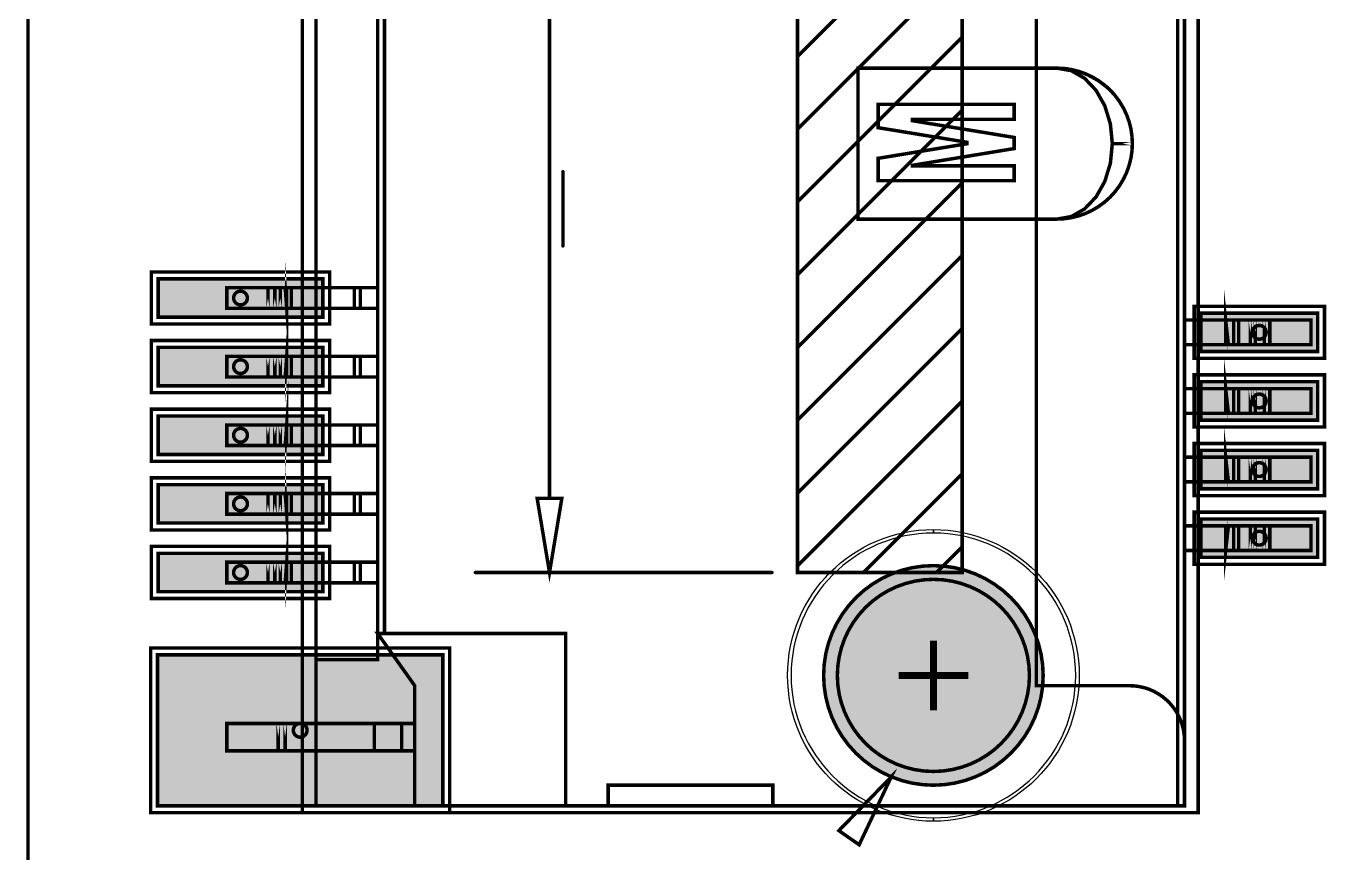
# Model space of a CAD drawing. Extents: x -3.1 to 96.3, y 0 to 53.4.
# Drawn here: x 8.69 to 18.24, y 11.71 to 17.73 of the extents above; entities that cross this region are included whole.
import ezdxf

# ---------------------------------------------------------------- set-up
doc = ezdxf.new("R2010")
doc.units = 0
doc.header["$MEASUREMENT"] = 0
doc.linetypes.add('KEEPOUT_10010100$0', pattern=[2, 1, 1])
doc.layers.get('0').update_dxf_attribs({"linetype": 'CONTINUOUS'})
for name, color, linetype in [('DRIL_PLTE_THRU_01', 3, 'CONTINUOUS'), ('DRIL_PLTE_THRU_02', 146, 'CONTINUOUS'), ('DRIL_PLTE_THRU_03', 176, 'CONTINUOUS'), ('DRIL_PLTE_THRU_04', 56, 'CONTINUOUS'), ('DRIL_PLTE_THRU_05', 176, 'CONTINUOUS'), ('DRIL_PLTE_THRU_06', 1, 'CONTINUOUS'), ('DRIL_PLTE_THRU_07', 34, 'CONTINUOUS'), ('DRIL_PLTE_THRU_08', 176, 'CONTINUOUS'), ('DRIL_SYMBOL', 43, 'CONTINUOUS'), ('KEEPOUT_00', 112, 'CONTINUOUS'), ('PADS_BOT', 5, 'CONTINUOUS'), ('PADS_INNER', 106, 'CONTINUOUS'), ('PADS_TOP', 106, 'CONTINUOUS'), ('PART_BOT_2DLINE_20', 222, 'CONTINUOUS')]:
    doc.layers.add(name, color=color, linetype=linetype)

# ---------------------------------------------------------------- blocks, each defined once
blk = doc.blocks.new('SMOOTH_0$0254')
at = {"const_width": 0.0127}
blk.add_lwpolyline([(-0.00635, 0, 1), (0.00635, 0, 1)], format="xyb", close=True, dxfattribs=at)
blk = doc.blocks.new('PART_BODY_BOT_17')
at = {"layer": 'KEEPOUT_00', "linetype": 'KEEPOUT_10010100$0'}
for points in [[(11.0373, -1.5), (11.0627, -1.5, 1), (8.9373, -1.5), (8.9627, -1.5, -1)], [(11.0373, -1.5), (11.0627, -1.5, 1), (8.9373, -1.5), (8.9627, -1.5, -1)], [(8.9627, -1.5), (8.9373, -1.5, 1), (11.0627, -1.5), (11.0373, -1.5, -1)], [(8.9627, -1.5), (8.9373, -1.5, 1), (11.0627, -1.5), (11.0373, -1.5, -1)]]:
    blk.add_lwpolyline(points, format="xyb", close=True, dxfattribs=at)
at = {"layer": 'PART_BOT_2DLINE_20', "const_width": 0.0254}
for points in [[(7.44, 4.2), (7.06, 4.2), (7.06, 2.9), (7.44, 2.9)], [(7.94, 4.2), (7.56, 4.2), (7.56, 2.9), (7.94, 2.9)], [(8.44, 4.2), (8.06, 4.2), (8.06, 2.9), (8.44, 2.9)], [(8.94, 4.2), (8.56, 4.2), (8.56, 2.9), (8.94, 2.9)], [(9.44, 4.2), (9.06, 4.2), (9.06, 2.9), (9.44, 2.9)], [(11, 4.205), (9.8, 4.205), (9.8, 2.025), (11, 2.025)], [(7.39, 4.15), (7.11, 4.15), (7.11, 2.95), (7.39, 2.95)], [(7.61, 4.15), (7.61, 2.95), (7.89, 2.95), (7.89, 4.15)], [(8.11, 4.15), (8.11, 2.95), (8.39, 2.95), (8.39, 4.15)], [(8.61, 4.15), (8.61, 2.95), (8.89, 2.95), (8.89, 4.15)], [(9.11, 4.15), (9.11, 2.95), (9.39, 2.95), (9.39, 4.15)], [(10.95, 4.155), (9.85, 4.155), (9.85, 2.075), (10.95, 2.075)], [(-11, 3.1), (-11, -3.43), (11, -3.43), (11, 3.1), (-11, 3.1), (-11, -3.43), (11, -3.43), (11, 3.1)], [(10.95, -3.33), (-10.95, -3.33), (-10.95, 3), (10.95, 3), (10.95, -3.33), (-10.95, -3.33), (-10.95, 3), (10.95, 3)], [(9.25, 1.298), (8.71, 1.208), (8.71, 1.388)], [(9.25, -1.71), (-9.25, -1.71), (-9.25, -0.51), (9.25, -0.51)], [(11.234, -0.959), (10.739, -1.193), (11.131, -0.811)], [(5.982, -2.79), (6.125, -2.804), (6.268, -2.79), (6.401, -2.749), (6.514, -2.685), (6.601, -2.602), (6.657, -2.504), (6.675, -2.4), (6.675, -0.95), (5.575, -0.95), (5.575, -2.4), (5.593, -2.504), (5.649, -2.602), (5.736, -2.685), (5.849, -2.749)], [(5.736, -2.685), (5.849, -2.749), (5.982, -2.79), (6.125, -2.804), (6.268, -2.79), (6.401, -2.749), (6.514, -2.685), (6.601, -2.602), (6.657, -2.504), (6.675, -2.4), (6.675, -0.95), (5.575, -0.95), (5.575, -2.4), (5.593, -2.504), (5.649, -2.602)], [(6.283, -1.347), (6.161, -2.089), (6.08, -2.089), (5.958, -1.347), (5.948, -1.347), (5.948, -2.089), (5.839, -2.089), (5.839, -1.098), (6.009, -1.098), (6.115, -1.744), (6.126, -1.744), (6.232, -1.098), (6.395, -1.098), (6.395, -2.089), (6.287, -2.089), (6.287, -1.347)], [(5.958, -1.347), (6.08, -2.089), (6.161, -2.089), (6.283, -1.347), (6.287, -1.347), (6.287, -2.089), (6.395, -2.089), (6.395, -1.098), (6.232, -1.098), (6.126, -1.744), (6.115, -1.744), (6.009, -1.098), (5.839, -1.098), (5.839, -2.089), (5.948, -2.089), (5.948, -1.347)], [(5.716, -2.768), (5.756, -2.808), (5.716, -2.768), (5.664, -2.699), (5.624, -2.626), (5.596, -2.55), (5.58, -2.475), (5.575, -2.401), (5.58, -2.475), (5.596, -2.55), (5.624, -2.626), (5.664, -2.699)], [(7.59, -3.952), (7.41, -3.952), (7.41, -3.33), (7.41, -4.252), (7.59, -4.252), (7.59, -3.33)], [(7.69, -3.4), (7.31, -3.4), (7.31, -4.35), (7.69, -4.35)], [(7.64, -4.3), (7.36, -4.3), (7.36, -3.45), (7.64, -3.45)], [(8.19, -3.4), (7.81, -3.4), (7.81, -4.35), (8.19, -4.35)], [(7.86, -3.45), (7.86, -4.3), (8.14, -4.3), (8.14, -3.45)], [(8.69, -3.4), (8.31, -3.4), (8.31, -4.35), (8.69, -4.35)], [(8.36, -3.45), (8.36, -4.3), (8.64, -4.3), (8.64, -3.45)], [(9.19, -3.4), (8.81, -3.4), (8.81, -4.35), (9.19, -4.35)], [(9.14, -3.45), (8.86, -3.45), (8.86, -4.3), (9.14, -4.3)]]:
    blk.add_lwpolyline(points, close=True, dxfattribs=at)
for points in [[(-9.175, 3), (-9.175, 3.65), (-9.325, 3.65), (-9.325, 3), (-10.35, 3), (-10.35, 3.65), (-10.55, 3.65), (-10.55, 3), (-10.95, 3), (-10.95, -3.33), (10.95, -3.33), (10.95, 3), (10.55, 3), (10.55, 3.65), (10.35, 3.65), (10.35, 3), (9.325, 3), (9.325, 3.65), (9.175, 3.65), (9.175, 3), (8.825, 3), (8.825, 3.65), (8.675, 3.65), (8.675, 3)], [(7.325, 2.55), (7.325, 3.65), (7.175, 3.65), (7.175, 3), (4.825, 3), (4.825, 3.65), (4.675, 3.65), (4.675, 3), (4.325, 3), (4.325, 3.65), (4.175, 3.65), (4.175, 3)], [(7.825, 2.55), (7.825, 3.65), (7.675, 3.65), (7.675, 3), (7.325, 3), (7.325, 3.65), (7.175, 3.65), (7.175, 3)], [(7.175, 2.55), (7.175, 3.65), (7.325, 3.65), (7.325, 3)], [(8.325, 3), (8.325, 3.65), (8.175, 3.65), (8.175, 3), (7.825, 3), (7.825, 3.65), (7.675, 3.65), (7.675, 3)], [(7.675, 2.55), (7.675, 3.65), (7.825, 3.65), (7.825, 3)], [(8.825, 2.55), (8.825, 3.65), (8.675, 3.65), (8.675, 3), (8.325, 3), (8.325, 3.65), (8.175, 3.65), (8.175, 2.55)], [(8.325, 2.55), (8.325, 3.65), (8.175, 3.65), (8.175, 3)], [(8.675, 2.55), (8.675, 3.65), (8.825, 3.65), (8.825, 3)], [(9.325, 2.55), (9.325, 3.65), (9.175, 3.65), (9.175, 2.55)], [(9.325, 3), (9.325, 3.65), (9.175, 3.65), (9.175, 3)], [(10.55, 3), (10.55, 3.65), (10.35, 3.65), (10.35, 3)], [(10.35, 2.28), (10.35, 3.65), (10.55, 3.65), (10.55, 2.28)], [(7.325, 3.35), (7.175, 3.35), (7.325, 3.35)], [(7.675, 3.35), (7.825, 3.35), (7.675, 3.35)], [(8.175, 3.35), (8.325, 3.35), (8.175, 3.35)], [(8.825, 3.35), (8.675, 3.35), (8.825, 3.35)], [(9.175, 3.35), (9.325, 3.35), (9.175, 3.35)], [(7.325, 3.3), (7.175, 3.3), (7.325, 3.3)], [(7.325, 3.26), (7.175, 3.26), (7.325, 3.26)], [(7.675, 3.3), (7.825, 3.3), (7.675, 3.3)], [(7.675, 3.26), (7.825, 3.26), (7.675, 3.26)], [(8.175, 3.3), (8.325, 3.3), (8.175, 3.3)], [(8.175, 3.26), (8.325, 3.26), (8.175, 3.26)], [(8.825, 3.3), (8.675, 3.3), (8.825, 3.3)], [(8.825, 3.26), (8.675, 3.26), (8.825, 3.26)], [(9.175, 3.3), (9.325, 3.3), (9.175, 3.3)], [(9.175, 3.26), (9.325, 3.26), (9.175, 3.26)], [(10.35, 3.275), (10.55, 3.275), (10.35, 3.275)], [(7.175, 3.224), (7.325, 3.213), (7.175, 3.213), (7.325, 3.213)], [(7.325, 3.179), (7.175, 3.179)], [(7.825, 3.224), (7.675, 3.213), (7.825, 3.213), (7.675, 3.213)], [(7.825, 3.179), (7.675, 3.179)], [(8.325, 3.224), (8.175, 3.213), (8.325, 3.213), (8.175, 3.213)], [(8.325, 3.179), (8.175, 3.179)], [(8.675, 3.224), (8.825, 3.213), (8.675, 3.213), (8.825, 3.213)], [(8.825, 3.179), (8.675, 3.179)], [(9.325, 3.224), (9.175, 3.213), (9.325, 3.213), (9.175, 3.213)], [(9.325, 3.179), (9.175, 3.179)], [(10.35, 3.225), (10.55, 3.225), (10.35, 3.225)], [(-9.885, 3), (-9.885, 2.55), (9.885, 2.55), (9.885, 3)], [(7.325, 2.721), (7.175, 2.721)], [(7.325, 2.676), (7.175, 2.676)], [(7.825, 2.721), (7.675, 2.721)], [(7.825, 2.676), (7.675, 2.676)], [(8.325, 2.721), (8.175, 2.721)], [(8.325, 2.676), (8.175, 2.676)], [(8.825, 2.721), (8.675, 2.721)], [(8.825, 2.676), (8.675, 2.676)], [(9.325, 2.721), (9.175, 2.721)], [(9.325, 2.676), (9.175, 2.676)], [(10.55, 2.575), (10.35, 2.575)], [(9.695, 2.5), (-9.695, 2.5)], [(10.95, 2.28), (10.075, 2.28), (9.695, 2.55), (9.695, 1.18), (10.95, 1.18)], [(10.55, 2.375), (10.35, 2.375)], [(9.25, 1.838), (9.25, -0.323)], [(8.71, 1.298), (1.215, 1.298)], [(6.87, 1.2), (6.33, 1.2)], [(10.95, 0.87), (10.8, 0.87), (10.8, -0.33), (10.95, -0.33)], [(5.489, -0.51), (4.289, -1.71)], [(6.019, -0.51), (4.819, -1.71)], [(6.549, -0.51), (5.349, -1.71)], [(7.08, -0.51), (5.88, -1.71)], [(7.61, -0.51), (6.41, -1.71)], [(8.14, -0.51), (6.94, -1.71)], [(8.671, -0.51), (7.471, -1.71)], [(9.201, -0.51), (8.001, -1.71)], [(9.25, -0.991), (8.531, -1.71)], [(9.25, -1.522), (9.062, -1.71)], [(6.125, -2.95), (6.125, -2.804), (6.125, -2.95)], [(10.95, -3.28), (-10.95, -3.28)], [(7.59, -3.33), (7.59, -4.252), (7.41, -4.252), (7.41, -3.33)], [(8.09, -3.33), (8.09, -3.952), (7.91, -3.952), (7.91, -3.33), (7.91, -4.252), (8.09, -4.252), (8.09, -3.33), (8.09, -4.252), (7.91, -4.252), (7.91, -3.33)], [(8.59, -3.33), (8.59, -4.252), (8.41, -4.252), (8.41, -3.33), (8.41, -4.252), (8.59, -4.252), (8.59, -3.33), (8.59, -3.952), (8.41, -3.952), (8.41, -3.33)], [(9.09, -3.33), (9.09, -4.252), (8.91, -4.252), (8.91, -3.33), (8.91, -4.252), (9.09, -4.252), (9.09, -3.33), (9.09, -3.952), (8.91, -3.952), (8.91, -3.33)], [(7.59, -3.65), (7.41, -3.63), (7.59, -3.63), (7.41, -3.63)], [(8.09, -3.65), (7.91, -3.63), (8.09, -3.63), (7.91, -3.63)], [(8.59, -3.65), (8.41, -3.63), (8.59, -3.63), (8.41, -3.63)], [(8.91, -3.65), (9.09, -3.63), (8.91, -3.63), (9.09, -3.63)], [(7.59, -3.689), (7.41, -3.689)], [(7.59, -3.725), (7.41, -3.725)], [(8.09, -3.689), (7.91, -3.689)], [(8.09, -3.725), (7.91, -3.725)], [(8.59, -3.689), (8.41, -3.689)], [(8.59, -3.725), (8.41, -3.725)], [(9.09, -3.689), (8.91, -3.689)], [(9.09, -3.725), (8.91, -3.725)], [(7.41, -3.81), (7.59, -3.81), (7.41, -3.81)], [(7.91, -3.81), (8.09, -3.81), (7.91, -3.81)], [(8.41, -3.81), (8.59, -3.81), (8.41, -3.81)], [(9.09, -3.81), (8.91, -3.81), (9.09, -3.81)], [(7.41, -3.846), (7.59, -3.846), (7.41, -3.846)], [(7.41, -3.912), (7.59, -3.912), (7.41, -3.912)], [(7.91, -3.846), (8.09, -3.846), (7.91, -3.846)], [(7.91, -3.912), (8.09, -3.912), (7.91, -3.912)], [(8.41, -3.846), (8.59, -3.846), (8.41, -3.846)], [(8.41, -3.912), (8.59, -3.912), (8.41, -3.912)], [(9.09, -3.846), (8.91, -3.846), (9.09, -3.846)], [(9.09, -3.912), (8.91, -3.912), (9.09, -3.912)]]:
    blk.add_lwpolyline(points, dxfattribs=at)
for points in [[(7.2, 3.55, -1), (7.3, 3.55, -1), (7.2, 3.55)], [(7.7, 3.55, -1), (7.8, 3.55, -1), (7.7, 3.55)], [(8.2, 3.55, -1), (8.3, 3.55, -1), (8.2, 3.55)], [(8.7, 3.55, -1), (8.8, 3.55, -1), (8.7, 3.55)], [(9.2, 3.55, -1), (9.3, 3.55, -1), (9.2, 3.55)], [(10.35, 3.115, -1), (10.45, 3.115, -1), (10.35, 3.115)], [(10.8, -1.5, 1), (9.2, -1.5, 1), (10.8, -1.5)], [(10.7, -1.5, -1), (9.3, -1.5, -1), (10.7, -1.5)], [(6.675, -2.4, -1), (5.575, -2.4, 1), (6.675, -2.4)], [(10.475, -3.33, -0.414214), (10.075, -2.93, 0.414214), (10.475, -3.33)], [(7.45, -3.875, -1), (7.55, -3.875, -1), (7.45, -3.875)], [(8.05, -3.875, 1), (7.95, -3.875, 1), (8.05, -3.875)], [(8.45, -3.875, -1), (8.55, -3.875, -1), (8.45, -3.875)], [(8.95, -3.875, -1), (9.05, -3.875, -1), (8.95, -3.875)]]:
    blk.add_lwpolyline(points, format="xyb", dxfattribs=at)
blk.add_lwpolyline([(-10.475, -3.33, 0.414214), (-10.075, -2.93), (-10.075, -2.25), (10.075, -2.25), (10.075, -2.93), (10.075, -2.25), (-10.075, -2.25), (-10.075, -2.93, -0.414214)], format="xyb", close=True, dxfattribs=at)
at = {"layer": 'PART_BOT_2DLINE_20'}
for p in [(7.06, 4.2), (7.44, 4.2), (7.56, 4.2), (7.94, 4.2), (8.06, 4.2), (8.44, 4.2), (8.56, 4.2), (8.94, 4.2), (9.06, 4.2), (9.44, 4.2), (9.8, 4.205), (11, 4.205), (7.11, 4.15), (7.39, 4.15), (7.61, 4.15), (7.89, 4.15), (8.11, 4.15), (8.39, 4.15), (8.61, 4.15), (8.89, 4.15), (9.11, 4.15), (9.39, 4.15), (9.85, 4.155), (10.95, 4.155), (7.175, 3.65), (7.175, 3.65), (7.175, 3.65), (7.325, 3.65), (7.325, 3.65), (7.325, 3.65), (7.675, 3.65), (7.675, 3.65), (7.675, 3.65), (7.825, 3.65), (7.825, 3.65), (7.825, 3.65), (8.175, 3.65), (8.175, 3.65), (8.175, 3.65), (8.325, 3.65), (8.325, 3.65), (8.325, 3.65), (8.675, 3.65), (8.675, 3.65), (8.675, 3.65), (8.825, 3.65), (8.825, 3.65), (8.825, 3.65), (9.175, 3.65), (9.175, 3.65), (9.175, 3.65), (9.325, 3.65), (9.325, 3.65), (9.325, 3.65), (10.35, 3.65), (10.35, 3.65), (10.35, 3.65), (10.55, 3.65), (10.55, 3.65), (10.55, 3.65), (7.2, 3.55), (7.3, 3.55), (7.7, 3.55), (7.8, 3.55), (8.2, 3.55), (8.3, 3.55), (8.7, 3.55), (8.8, 3.55), (9.2, 3.55), (9.3, 3.55), (7.175, 3.35), (7.325, 3.35), (7.325, 3.35), (7.675, 3.35), (7.675, 3.35), (7.825, 3.35), (8.175, 3.35), (8.175, 3.35), (8.325, 3.35), (8.675, 3.35), (8.825, 3.35), (8.825, 3.35), (9.175, 3.35), (9.175, 3.35), (9.325, 3.35), (7.175, 3.3), (7.175, 3.26), (7.325, 3.3), (7.325, 3.3), (7.325, 3.26), (7.325, 3.26), (7.675, 3.3), (7.675, 3.3), (7.675, 3.26), (7.675, 3.26), (7.825, 3.3), (7.825, 3.26), (8.175, 3.3), (8.175, 3.3), (8.175, 3.26), (8.175, 3.26), (8.325, 3.3), (8.325, 3.26), (8.675, 3.3), (8.675, 3.26), (8.825, 3.3), (8.825, 3.3), (8.825, 3.26), (8.825, 3.26), (9.175, 3.3), (9.175, 3.3), (9.175, 3.26), (9.175, 3.26), (9.325, 3.3), (9.325, 3.26), (10.35, 3.275), (10.35, 3.275), (10.55, 3.275), (7.175, 3.224), (7.175, 3.213), (7.175, 3.179), (7.325, 3.213), (7.325, 3.213), (7.325, 3.179), (7.675, 3.213), (7.675, 3.213), (7.675, 3.179), (7.825, 3.224), (7.825, 3.213), (7.825, 3.179), (8.175, 3.213), (8.175, 3.213), (8.175, 3.179), (8.325, 3.224), (8.325, 3.213), (8.325, 3.179), (8.675, 3.224), (8.675, 3.213), (8.675, 3.179), (8.825, 3.213), (8.825, 3.213), (8.825, 3.179), (9.175, 3.213), (9.175, 3.213), (9.175, 3.179), (9.325, 3.224), (9.325, 3.213), (9.325, 3.179), (10.35, 3.225), (10.35, 3.225), (10.55, 3.225), (10.35, 3.115), (10.45, 3.115), (11, 3.1), (11, 3.1), (7.11, 2.95), (7.175, 3), (7.175, 3), (7.325, 3), (7.325, 3), (7.39, 2.95), (7.61, 2.95), (7.675, 3), (7.675, 3), (7.825, 3), (7.825, 3), (7.89, 2.95), (8.11, 2.95), (8.175, 3), (8.175, 3), (8.325, 3), (8.325, 3), (8.39, 2.95), (8.61, 2.95), (8.675, 3), (8.675, 3), (8.825, 3), (8.825, 3), (8.89, 2.95), (9.11, 2.95), (9.175, 3), (9.175, 3), (9.325, 3), (9.325, 3), (9.39, 2.95), (9.885, 3), (10.35, 3), (10.35, 3), (10.55, 3), (10.55, 3), (10.95, 3), (10.95, 3), (10.95, 3), (7.06, 2.9), (7.44, 2.9), (7.56, 2.9), (7.94, 2.9), (8.06, 2.9), (8.44, 2.9), (8.56, 2.9), (8.94, 2.9), (9.06, 2.9), (9.44, 2.9), (7.175, 2.721), (7.175, 2.676), (7.325, 2.721), (7.325, 2.676), (7.675, 2.721), (7.675, 2.676), (7.825, 2.721), (7.825, 2.676), (8.175, 2.721), (8.175, 2.676), (8.325, 2.721), (8.325, 2.676), (8.675, 2.721), (8.675, 2.676), (8.825, 2.721), (8.825, 2.676), (9.175, 2.721), (9.175, 2.676), (9.325, 2.721), (9.325, 2.676), (10.35, 2.575), (10.55, 2.575), (7.175, 2.55), (7.325, 2.55), (7.675, 2.55), (7.825, 2.55), (8.175, 2.55), (8.325, 2.55), (8.675, 2.55), (8.825, 2.55), (9.175, 2.55), (9.325, 2.55), (9.695, 2.55), (9.695, 2.5), (9.885, 2.55), (10.075, 2.28), (10.35, 2.375), (10.35, 2.28), (10.55, 2.375), (10.55, 2.28), (10.95, 2.28), (9.8, 2.025), (9.85, 2.075), (10.95, 2.075), (11, 2.025), (9.25, 1.838), (8.71, 1.388), (8.71, 1.298), (9.25, 1.298), (6.33, 1.2), (6.87, 1.2), (8.71, 1.208), (9.695, 1.18), (10.95, 1.18), (10.8, 0.87), (10.95, 0.87), (9.25, -0.323), (10.8, -0.33), (10.95, -0.33), (5.489, -0.51), (6.019, -0.51), (6.549, -0.51), (7.08, -0.51), (7.61, -0.51), (8.14, -0.51), (8.671, -0.51), (9.201, -0.51), (9.25, -0.51), (11.131, -0.811), (5.575, -0.95), (5.575, -0.95), (6.675, -0.95), (6.675, -0.95), (11.234, -0.959), (9.25, -0.991), (5.839, -1.098), (5.839, -1.098), (6.009, -1.098), (6.009, -1.098), (6.232, -1.098), (6.232, -1.098), (6.395, -1.098), (6.395, -1.098), (10.739, -1.193), (5.948, -1.347), (5.948, -1.347), (5.958, -1.347), (5.958, -1.347), (6.283, -1.347), (6.283, -1.347), (6.287, -1.347), (6.287, -1.347), (9.2, -1.5), (9.25, -1.522), (9.3, -1.5), (10.7, -1.5), (10.8, -1.5), (5.349, -1.71), (5.88, -1.71), (6.41, -1.71), (6.94, -1.71), (7.471, -1.71), (8.001, -1.71), (8.531, -1.71), (9.062, -1.71), (9.25, -1.71), (6.115, -1.744), (6.115, -1.744), (6.126, -1.744), (6.126, -1.744), (5.839, -2.089), (5.839, -2.089), (5.948, -2.089), (5.948, -2.089), (6.08, -2.089), (6.08, -2.089), (6.161, -2.089), (6.161, -2.089), (6.287, -2.089), (6.287, -2.089), (6.395, -2.089), (6.395, -2.089), (5.575, -2.4), (5.575, -2.4), (5.575, -2.4), (6.675, -2.4), (6.675, -2.4), (6.675, -2.4), (6.675, -2.4), (5.575, -2.401), (5.58, -2.475), (5.58, -2.475), (5.593, -2.504), (5.593, -2.504), (5.596, -2.55), (5.596, -2.55), (6.657, -2.504), (6.657, -2.504), (5.624, -2.626), (5.624, -2.626), (5.649, -2.602), (5.649, -2.602), (5.736, -2.685), (5.736, -2.685), (6.514, -2.685), (6.514, -2.685), (6.601, -2.602), (6.601, -2.602), (5.664, -2.699), (5.664, -2.699), (5.716, -2.768), (5.716, -2.768), (5.849, -2.749), (5.849, -2.749), (6.401, -2.749), (6.401, -2.749), (5.756, -2.808), (5.982, -2.79), (5.982, -2.79), (6.125, -2.804), (6.125, -2.804), (6.125, -2.804), (6.268, -2.79), (6.268, -2.79), (6.125, -2.95), (6.125, -2.95), (10.075, -2.93), (7.41, -3.33), (7.41, -3.33), (7.59, -3.33), (7.59, -3.33), (7.91, -3.33), (7.91, -3.33), (8.09, -3.33), (8.09, -3.33), (8.41, -3.33), (8.41, -3.33), (8.59, -3.33), (8.59, -3.33), (8.91, -3.33), (8.91, -3.33), (9.09, -3.33), (9.09, -3.33), (10.475, -3.33), (10.475, -3.33), (10.95, -3.28), (10.95, -3.33), (10.95, -3.33), (10.95, -3.33), (7.31, -3.4), (7.36, -3.45), (7.64, -3.45), (7.69, -3.4), (7.81, -3.4), (7.86, -3.45), (8.14, -3.45), (8.19, -3.4), (8.31, -3.4), (8.36, -3.45), (8.64, -3.45), (8.69, -3.4), (8.81, -3.4), (8.86, -3.45), (9.14, -3.45), (9.19, -3.4), (11, -3.43), (11, -3.43), (7.41, -3.63), (7.41, -3.63), (7.59, -3.63), (7.91, -3.63), (7.91, -3.63), (8.09, -3.63), (8.41, -3.63), (8.41, -3.63), (8.59, -3.63), (8.91, -3.63), (9.09, -3.63), (9.09, -3.63), (7.41, -3.689), (7.41, -3.725), (7.59, -3.65), (7.59, -3.689), (7.59, -3.725), (7.91, -3.689), (7.91, -3.725), (8.09, -3.65), (8.09, -3.689), (8.09, -3.725), (8.41, -3.689), (8.41, -3.725), (8.59, -3.65), (8.59, -3.689), (8.59, -3.725), (8.91, -3.65), (8.91, -3.689), (8.91, -3.725), (9.09, -3.689), (9.09, -3.725), (7.41, -3.81), (7.41, -3.81), (7.59, -3.81), (7.91, -3.81), (7.91, -3.81), (8.09, -3.81), (8.41, -3.81), (8.41, -3.81), (8.59, -3.81), (8.91, -3.81), (9.09, -3.81), (9.09, -3.81), (7.41, -3.846), (7.41, -3.846), (7.41, -3.912), (7.41, -3.912), (7.45, -3.875), (7.55, -3.875), (7.59, -3.846), (7.59, -3.912), (7.91, -3.846), (7.91, -3.846), (7.91, -3.912), (7.91, -3.912), (7.95, -3.875), (8.05, -3.875), (8.09, -3.846), (8.09, -3.912), (8.41, -3.846), (8.41, -3.846), (8.41, -3.912), (8.41, -3.912), (8.45, -3.875), (8.55, -3.875), (8.59, -3.846), (8.59, -3.912), (8.91, -3.846), (8.91, -3.912), (8.95, -3.875), (9.05, -3.875), (9.09, -3.846), (9.09, -3.846), (9.09, -3.912), (9.09, -3.912), (7.41, -3.952), (7.59, -3.952), (7.91, -3.952), (8.09, -3.952), (8.41, -3.952), (8.59, -3.952), (8.91, -3.952), (9.09, -3.952), (7.36, -4.3), (7.41, -4.252), (7.41, -4.252), (7.59, -4.252), (7.59, -4.252), (7.64, -4.3), (7.86, -4.3), (7.91, -4.252), (7.91, -4.252), (8.09, -4.252), (8.09, -4.252), (8.14, -4.3), (8.36, -4.3), (8.41, -4.252), (8.41, -4.252), (8.59, -4.252), (8.59, -4.252), (8.64, -4.3), (8.86, -4.3), (8.91, -4.252), (8.91, -4.252), (9.09, -4.252), (9.09, -4.252), (9.14, -4.3), (7.31, -4.35), (7.69, -4.35), (7.81, -4.35), (8.19, -4.35), (8.31, -4.35), (8.69, -4.35), (8.81, -4.35), (9.19, -4.35)]:
    blk.add_blockref('SMOOTH_0$0254', p, dxfattribs=at)
blk = doc.blocks.new('DRIL_SYMBOL_1$5999993333')
at = {"layer": 'DRIL_SYMBOL', "const_width": 0.0508}
for points in [[(0, -0.254), (0, 0.254)], [(-0.254, 0), (0.254, 0)]]:
    blk.add_lwpolyline(points, dxfattribs=at)
blk = doc.blocks.new('DRIL_HOLE_1$5999993333')
at = {"const_width": 0.8}
blk.add_lwpolyline([(-0.4, 0, 1), (0.4, 0, 1)], format="xyb", close=True, dxfattribs=at)
blk.add_blockref('DRIL_SYMBOL_1$5999993333', (0, 0))
blk = doc.blocks.new('PAD_34')
at = {"const_width": 0.065}
blk.add_lwpolyline([(0, -0.0325, 1), (0, 0.0325, 1)], format="xyb", close=True, dxfattribs=at)
blk = doc.blocks.new('STK_BOT_34')
at = {"layer": 'DRIL_PLTE_THRU_01'}
blk.add_blockref('DRIL_HOLE_1$5999993333', (0, 0), dxfattribs=at)
at = {"layer": 'DRIL_PLTE_THRU_02'}
blk.add_blockref('DRIL_HOLE_1$5999993333', (0, 0), dxfattribs=at)
at = {"layer": 'DRIL_PLTE_THRU_03'}
blk.add_blockref('DRIL_HOLE_1$5999993333', (0, 0), dxfattribs=at)
at = {"layer": 'DRIL_PLTE_THRU_04'}
blk.add_blockref('DRIL_HOLE_1$5999993333', (0, 0), dxfattribs=at)
at = {"layer": 'DRIL_PLTE_THRU_05'}
blk.add_blockref('DRIL_HOLE_1$5999993333', (0, 0), dxfattribs=at)
at = {"layer": 'DRIL_PLTE_THRU_06'}
blk.add_blockref('DRIL_HOLE_1$5999993333', (0, 0), dxfattribs=at)
at = {"layer": 'DRIL_PLTE_THRU_07'}
blk.add_blockref('DRIL_HOLE_1$5999993333', (0, 0), dxfattribs=at)
at = {"layer": 'DRIL_PLTE_THRU_08'}
blk.add_blockref('DRIL_HOLE_1$5999993333', (0, 0), dxfattribs=at)
at = {"layer": 'PADS_BOT', "rotation": 90}
blk.add_blockref('PAD_34', (0, 0), dxfattribs=at)
at = {"layer": 'PADS_INNER', "rotation": 90}
blk.add_blockref('PAD_34', (0, 0), dxfattribs=at)
at = {"layer": 'PADS_TOP', "rotation": 90}
blk.add_blockref('PAD_34', (0, 0), dxfattribs=at)
blk = doc.blocks.new('DRIL_HOLE_0')
blk.add_lwpolyline([(0, 0, 1), (0, 0, 1)], format="xyb", close=True)
blk = doc.blocks.new('PAD_0')
blk.add_lwpolyline([(0, 0, 1), (0, 0, 1)], format="xyb", close=True)
blk = doc.blocks.new('PAD_35')
at = {"const_width": 0.28}
blk.add_lwpolyline([(-0.6, 0), (0.6, 0)], dxfattribs=at)
blk = doc.blocks.new('STK_BOT_32')
at = {"layer": 'DRIL_PLTE_THRU_01'}
blk.add_blockref('DRIL_HOLE_0', (0, 0), dxfattribs=at)
at = {"layer": 'DRIL_PLTE_THRU_02'}
blk.add_blockref('DRIL_HOLE_0', (0, 0), dxfattribs=at)
at = {"layer": 'DRIL_PLTE_THRU_03'}
blk.add_blockref('DRIL_HOLE_0', (0, 0), dxfattribs=at)
at = {"layer": 'DRIL_PLTE_THRU_04'}
blk.add_blockref('DRIL_HOLE_0', (0, 0), dxfattribs=at)
at = {"layer": 'DRIL_PLTE_THRU_05'}
blk.add_blockref('DRIL_HOLE_0', (0, 0), dxfattribs=at)
at = {"layer": 'DRIL_PLTE_THRU_06'}
blk.add_blockref('DRIL_HOLE_0', (0, 0), dxfattribs=at)
at = {"layer": 'DRIL_PLTE_THRU_07'}
blk.add_blockref('DRIL_HOLE_0', (0, 0), dxfattribs=at)
at = {"layer": 'DRIL_PLTE_THRU_08'}
blk.add_blockref('DRIL_HOLE_0', (0, 0), dxfattribs=at)
at = {"layer": 'PADS_BOT', "rotation": 90}
blk.add_blockref('PAD_35', (0, 0), dxfattribs=at)
at = {"layer": 'PADS_INNER'}
blk.add_blockref('PAD_0', (0, 0), dxfattribs=at)
at = {"layer": 'PADS_TOP'}
blk.add_blockref('PAD_0', (0, 0), dxfattribs=at)
blk = doc.blocks.new('PAD_36')
at = {"const_width": 0.28}
blk.add_lwpolyline([(-0.425, 0), (0.425, 0)], dxfattribs=at)
blk = doc.blocks.new('STK_BOT_35')
at = {"layer": 'DRIL_PLTE_THRU_01'}
blk.add_blockref('DRIL_HOLE_0', (0, 0), dxfattribs=at)
at = {"layer": 'DRIL_PLTE_THRU_02'}
blk.add_blockref('DRIL_HOLE_0', (0, 0), dxfattribs=at)
at = {"layer": 'DRIL_PLTE_THRU_03'}
blk.add_blockref('DRIL_HOLE_0', (0, 0), dxfattribs=at)
at = {"layer": 'DRIL_PLTE_THRU_04'}
blk.add_blockref('DRIL_HOLE_0', (0, 0), dxfattribs=at)
at = {"layer": 'DRIL_PLTE_THRU_05'}
blk.add_blockref('DRIL_HOLE_0', (0, 0), dxfattribs=at)
at = {"layer": 'DRIL_PLTE_THRU_06'}
blk.add_blockref('DRIL_HOLE_0', (0, 0), dxfattribs=at)
at = {"layer": 'DRIL_PLTE_THRU_07'}
blk.add_blockref('DRIL_HOLE_0', (0, 0), dxfattribs=at)
at = {"layer": 'DRIL_PLTE_THRU_08'}
blk.add_blockref('DRIL_HOLE_0', (0, 0), dxfattribs=at)
at = {"layer": 'PADS_BOT', "rotation": 90}
blk.add_blockref('PAD_36', (0, 0), dxfattribs=at)
at = {"layer": 'PADS_INNER'}
blk.add_blockref('PAD_0', (0, 0), dxfattribs=at)
at = {"layer": 'PADS_TOP'}
blk.add_blockref('PAD_0', (0, 0), dxfattribs=at)
blk = doc.blocks.new('PAD_37')
at = {"const_width": 1.1}
blk.add_lwpolyline([(-1.04, 0), (1.04, 0)], dxfattribs=at)
blk = doc.blocks.new('STK_BOT_36')
at = {"layer": 'DRIL_PLTE_THRU_01'}
blk.add_blockref('DRIL_HOLE_0', (0, 0), dxfattribs=at)
at = {"layer": 'DRIL_PLTE_THRU_02'}
blk.add_blockref('DRIL_HOLE_0', (0, 0), dxfattribs=at)
at = {"layer": 'DRIL_PLTE_THRU_03'}
blk.add_blockref('DRIL_HOLE_0', (0, 0), dxfattribs=at)
at = {"layer": 'DRIL_PLTE_THRU_04'}
blk.add_blockref('DRIL_HOLE_0', (0, 0), dxfattribs=at)
at = {"layer": 'DRIL_PLTE_THRU_05'}
blk.add_blockref('DRIL_HOLE_0', (0, 0), dxfattribs=at)
at = {"layer": 'DRIL_PLTE_THRU_06'}
blk.add_blockref('DRIL_HOLE_0', (0, 0), dxfattribs=at)
at = {"layer": 'DRIL_PLTE_THRU_07'}
blk.add_blockref('DRIL_HOLE_0', (0, 0), dxfattribs=at)
at = {"layer": 'DRIL_PLTE_THRU_08'}
blk.add_blockref('DRIL_HOLE_0', (0, 0), dxfattribs=at)
at = {"layer": 'PADS_BOT', "rotation": 90}
blk.add_blockref('PAD_37', (0, 0), dxfattribs=at)
at = {"layer": 'PADS_INNER'}
blk.add_blockref('PAD_0', (0, 0), dxfattribs=at)
at = {"layer": 'PADS_TOP'}
blk.add_blockref('PAD_0', (0, 0), dxfattribs=at)
blk = doc.blocks.new('SYM_BOT_20')
for name, p in [('STK_BOT_36', (10.4, 3.115)), ('PART_BODY_BOT_17', (0, 0)), ('STK_BOT_32', (7.25, 3.55)), ('STK_BOT_32', (7.75, 3.55)), ('STK_BOT_32', (8.25, 3.55)), ('STK_BOT_32', (8.75, 3.55)), ('STK_BOT_32', (9.25, 3.55)), ('STK_BOT_34', (10, -1.5)), ('STK_BOT_35', (7.5, -3.875)), ('STK_BOT_35', (8, -3.875)), ('STK_BOT_35', (8.5, -3.875)), ('STK_BOT_35', (9, -3.875))]:
    blk.add_blockref(name, p)
blk = doc.blocks.new('PART_BOT_271')
blk.add_blockref('SYM_BOT_20', (0, 0))
blk = doc.blocks.new('PART_BODY_BOT_9582')
at = {"layer": 'PART_BOT_2DLINE_20', "const_width": 0.0254}
blk.add_lwpolyline([(10.09, -5.365), (-10.09, -5.365)], dxfattribs=at)
blk = doc.blocks.new('SYM_BOT_40')
blk.add_blockref('PART_BODY_BOT_9582', (0, 0))
blk = doc.blocks.new('PART_BOT_297')
blk.add_blockref('SYM_BOT_40', (0, 0))

msp = doc.modelspace()

# ---------------------------------------------------------------- block references
at = {"xscale": -1, "rotation": 90}
for name, p in [('PART_BOT_271', (13.8, 23)), ('PART_BOT_297', (3.3359, 17.2954))]:
    msp.add_blockref(name, p, dxfattribs=at)

doc.saveas('drawing.dxf')
